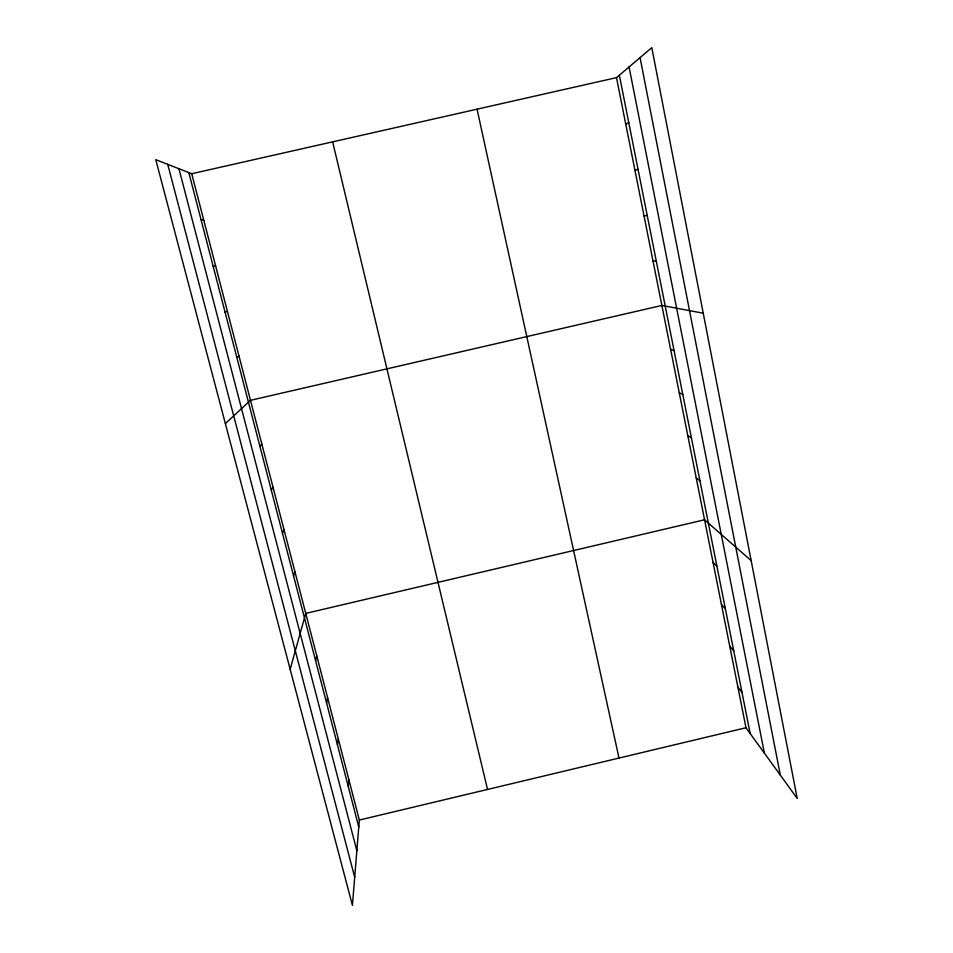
<?xml version="1.0" encoding="UTF-8"?>
<svg xmlns="http://www.w3.org/2000/svg" width="953" height="953" viewBox="0 0 953 953"><rect width="100%" height="100%" fill="white"/><g stroke="black" fill="none" stroke-linecap="round" stroke-linejoin="round"><path stroke-width="1.43" d="M191.72 173.732L359.341 820.056L352.419 905.35L155.768 159.663L191.72 173.732L616.496 77.634L651.804 47.65L797.232 798.471L745.985 727.747L616.496 77.634M348.179 786.213L348.881 779.721M337.457 744.912L338.291 738.897M326.605 703.111L327.57 697.572M315.61 660.786L316.73 655.747M290.165 669.292L305.746 613.398L704.565 519.79L751.167 560.638M293.548 575.838L294.953 571.8M282.481 533.215L284.042 529.713M271.283 490.08L272.987 487.102M259.943 446.409L261.801 443.967M225.373 423.573L250.484 400.32L661.87 305.448L703.243 313.215M625.799 124.331L628.742 122.556M236.832 357.423L239.024 356.112M634.984 170.456L638.034 169.3M225.051 312.096L227.422 311.369M359.341 820.056L745.985 727.747M644.061 216.009L647.206 215.461M213.138 266.185L215.664 266.066M653.019 261.003L656.272 261.051M201.059 219.69L203.775 220.191M670.614 349.358L674.057 350.549M679.263 392.731L682.789 394.471M687.792 435.592L691.413 437.868M696.226 477.941L699.931 480.741M713.047 562.389L716.918 566.225M721.433 604.476L725.388 608.812M729.712 646.063L733.75 650.887M737.896 687.149L742.006 692.45M178.938 168.729L356.851 850.684M167.74 164.345L354.695 877.225M188.825 172.6L358.781 827.013M332.633 141.854L487.543 789.453M477.048 109.178L618.997 758.064M619.343 75.216L750.166 733.524M629.063 66.96L764.401 753.156M640.059 57.633L780.34 775.17"/></g></svg>
